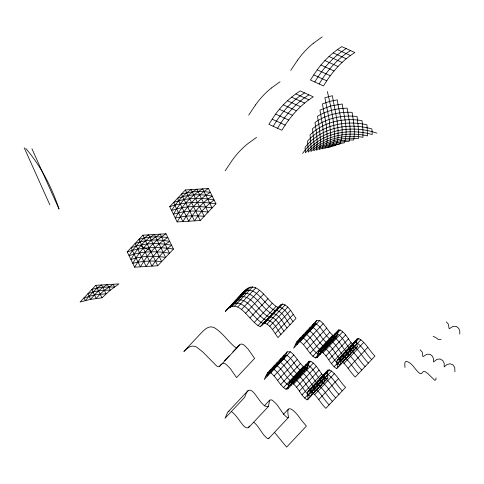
<?xml version="1.0" encoding="UTF-8"?>
<svg xmlns="http://www.w3.org/2000/svg" width="484" height="484" viewBox="0 0 484 484"><rect width="100%" height="100%" fill="white"/><g stroke="black" fill="none" stroke-linecap="round" stroke-linejoin="round"><path stroke-width="0.73" d="M309.094 361.239L307.485 367.901L305.634 368.191C299.094 364.289 296.529 356.206 290.321 351.795L287.224 351.838L283.939 358.523L264.222 379.516L267.501 372.831L270.598 372.789C276.812 377.199 279.371 385.282 285.911 389.184L287.762 388.894L289.378 382.233L309.094 361.239L310.788 361.288C317.976 365.353 320.033 374.459 326.815 378.869L327.886 378.064L327.051 371.742L327.856 370.103L329.477 369.897C336.495 373.769 339.95 381.9 345.582 387.357L325.859 408.351C320.226 402.894 316.772 394.762 309.76 390.89L308.139 391.096L307.328 392.736L308.163 399.058L307.098 399.863C300.31 395.452 298.259 386.347 291.072 382.281L289.378 382.233M338.479 329.955L336.864 336.616L335.019 336.912C328.473 333.004 325.913 324.921 319.706 320.511L316.603 320.553L313.323 327.238L293.606 348.232L296.886 341.553L299.983 341.51C306.197 345.915 308.756 353.998 315.296 357.906L317.147 357.609L318.762 350.948L338.479 329.955L340.173 330.003C347.361 334.075 349.412 343.174 356.2 347.585L357.265 346.786L356.43 340.458L357.24 338.824L358.862 338.612C365.874 342.484 369.328 350.616 374.961 356.079L355.244 377.072C349.611 371.609 346.157 363.478 339.145 359.606L337.517 359.818L336.713 361.451L337.548 367.779L336.483 368.578C329.695 364.168 327.638 355.068 320.456 350.997L318.762 350.948M436.011 377.871L435.909 379.644L434.85 380.382L427.517 373.279L425.091 371.633L423.367 371.506L421.594 373.485L420.064 373.612C414.921 370.157 412.628 362.734 406.215 361.306L405.168 362.111L404.757 363.599L404.975 367.501M459.739 334.081L459.8 331.328L458.771 328.412L456.358 326.428L453.218 326.307C447.894 329.12 449.557 330.487 448.42 324.232L446.321 321.89M454.93 371.736L454.724 367.519L452.988 364.882L450.09 363.774L447.022 364.5L444.197 366.92L444.197 363.387L442.818 360.562L440.131 358.995L436.991 359.322L433.525 361.99L433.591 359.231L432.557 356.315L430.143 354.336L427.003 354.209C421.685 357.023 423.349 358.396 422.211 352.134L420.112 349.793M249.242 425.981C248.691 430.028 243.936 426.918 242.805 424.837C239.114 420.445 236.234 415.26 231.654 411.696M253.628 422.145C259.351 426.458 261.487 433.924 267.144 438.238A2.523 0.95 43.2 0 0 268.596 438.625L268.959 437.905M268.85 438.371L288.567 417.377C284.846 400.595 296.22 412.241 300.455 418.956A159.762 60.131 43.2 0 0 306.384 426.101L286.661 447.095A159.762 60.131 43.2 0 1 280.738 439.95L274.404 432.291M267.507 376.02L270.792 369.334L273.89 369.292C280.097 373.702 282.656 381.779 289.202 385.688L291.053 385.391L292.663 378.736L294.357 378.778C301.544 382.85 303.595 391.949 310.383 396.36L311.448 395.561L310.619 389.233L311.424 387.599L313.045 387.394C320.057 391.266 323.518 399.397 329.15 404.854M270.792 372.517L274.077 365.831L277.175 365.789C283.382 370.2 285.947 378.282 292.487 382.191L294.339 381.894L295.948 375.233L297.648 375.281C304.829 379.353 306.886 388.452 313.668 392.863L314.739 392.064L313.904 385.736L314.709 384.102L316.33 383.891C323.348 387.763 326.803 395.894 332.435 401.357M274.083 369.02L277.362 362.334L280.46 362.292C286.673 366.703 289.232 374.785 295.772 378.688L297.624 378.397L299.239 371.736L300.933 371.785C308.114 375.85 310.171 384.955 316.959 389.366L318.024 388.561L317.189 382.239L317.994 380.599L319.621 380.394C326.633 384.266 330.088 392.397 335.721 397.854M277.368 365.523L280.647 358.838L283.745 358.795C289.958 363.206 292.517 371.282 299.058 375.191L300.909 374.894L302.524 368.239L304.218 368.282C311.4 372.353 313.457 381.452 320.245 385.863L321.309 385.064L320.475 378.736L321.285 377.103L322.907 376.897C329.919 380.769 333.373 388.9 339.006 394.357M280.653 362.02L283.939 355.335L287.036 355.292C293.243 359.703 295.803 367.786 302.349 371.694L304.194 371.397L305.809 364.736L307.503 364.785C314.691 368.856 316.742 377.956 323.53 382.366L324.595 381.567L323.76 375.239L324.57 373.606L326.192 373.394C333.204 377.266 336.658 385.397 342.297 390.86M296.892 344.735L300.171 338.05L303.268 338.007C309.482 342.418 312.041 350.501 318.581 354.403L320.432 354.113L322.048 347.451L323.742 347.5C330.923 351.572 332.98 360.671 339.768 365.081L340.833 364.277L339.998 357.954L340.809 356.315L342.43 356.109C349.442 359.981 352.896 368.112 358.529 373.569M300.177 341.238L303.462 334.553L306.56 334.511C312.767 338.921 315.326 346.998 321.872 350.906L323.717 350.61L325.333 343.955L327.027 343.997C334.214 348.069 336.265 357.168 343.053 361.578L344.118 360.78L343.283 354.457L344.094 352.818L345.715 352.612C352.727 356.484 356.182 364.615 361.82 370.072M303.462 337.735L306.747 331.056L309.845 331.014C316.052 335.418 318.617 343.501 325.157 347.409L327.009 347.113L328.618 340.452L330.318 340.5C337.499 344.572 339.556 353.671 346.338 358.081L347.409 357.283L346.574 350.954L347.379 349.321L349 349.109C356.018 352.981 359.473 361.112 365.105 366.576M306.753 334.238L310.032 327.553L313.13 327.511C319.343 331.921 321.902 340.004 328.442 343.906L330.294 343.616L331.909 336.955L333.603 337.003C340.784 341.075 342.841 350.174 349.623 354.584L350.694 353.78L349.859 347.458L350.664 345.818L352.291 345.612C359.303 349.484 362.758 357.615 368.391 363.073M310.038 330.741L313.317 324.056L316.415 324.014C322.628 328.424 325.188 336.501 331.728 340.409L333.579 340.113L335.194 333.458L336.888 333.5C344.07 337.572 346.127 346.671 352.915 351.081L353.979 350.283L353.145 343.955L353.955 342.321L355.577 342.115C362.589 345.987 366.043 354.119 371.676 359.576M134.637 267.18C142.58 253.955 152.829 242 166.012 233.772L173.453 249.06L157.76 265.758L134.637 267.18L127.195 251.892L142.889 235.188L166.012 233.772M177.138 221.926C185.082 208.707 195.336 196.752 208.513 188.524L215.955 203.806L200.267 220.51L177.138 221.926L169.696 206.644L185.39 189.94L208.513 188.524M248.673 115.162L255.498 104.961M290.793 70.313L297.624 60.119M225.169 170.792L231.999 160.597A64.977 40.378 -65.6 0 1 247.941 143.621L256.55 137.383M272.202 119.203L268.832 124.309L281.9 130.238C289.843 117.013 300.098 105.058 313.281 96.83L300.213 90.901C288.942 98.167 279.28 107.793 272.202 119.203L285.27 125.132M273.188 126.282C281.137 113.062 291.386 101.108 304.569 92.88M277.544 128.26C285.493 115.035 295.742 103.08 308.925 94.852M313.789 74.923L310.419 80.029L323.487 85.958C331.437 72.739 341.686 60.784 354.869 52.556L341.801 46.627C330.53 53.893 320.868 63.519 313.789 74.923L326.857 80.852M314.775 82.008C322.725 68.782 332.974 56.828 346.157 48.6M319.131 83.986C327.081 70.761 337.33 58.806 350.513 50.578M248.625 427.572L268.348 406.578C269.431 403.136 268.741 396.378 274.065 401.762C279.328 406.088 281.422 413.148 286.867 417.244A2.523 0.95 43.2 0 0 288.319 417.631L288.567 417.377M281.035 304.648L278.33 307.497C267.228 303.014 256.514 275.934 243.337 292.215L225.296 311.424C238.473 295.137 249.187 322.223 260.289 326.706L281.035 304.648L282.789 304.006C289.359 306.082 292.021 313.36 296.026 318.357L277.985 337.56C273.98 332.569 271.318 325.29 264.748 323.215L262.993 323.856M221.236 364.277L219.119 366.672L218.066 366.721L216.644 365.989L202.82 351.983L196.619 347.113A8.028 3.025 43.2 0 0 194.858 346.332C190.46 344.953 186.751 348.674 183.872 351.469L201.913 332.26C204.792 329.465 208.501 325.744 212.899 327.124A8.028 3.025 43.2 0 1 214.66 327.904C222.38 332.641 227.377 340.506 234.129 346.363C237.916 350.737 239.036 341.795 243.004 344.517A4.876 1.833 43.2 0 1 244.366 345.328L248.244 349.26L254.608 358.402L236.567 377.605L230.202 368.463L226.324 364.537A4.876 1.833 43.2 0 0 224.963 363.72L223.33 363.26L221.999 363.563M302.603 153.458C318.859 129.857 350.936 124.116 376.861 133.136M248.141 390.479L227.619 412.35L225.024 418.255L244.741 397.261C251.256 376.34 259.019 408.478 268.348 406.578M95.79 285.33L80.102 302.034L90.587 299.354L101.973 297.823L110.31 290.146L118.919 283.908L95.79 285.33L101.973 297.823M226.766 309.972L244.807 290.763M228.327 308.653L246.368 289.444M230.094 307.407L248.135 288.198M232.175 306.33L250.216 287.127M234.698 305.973L252.739 286.764M237.795 306.935L255.836 287.732M241.48 309.482L259.521 290.279M245.6 313.263L263.641 294.054M249.968 317.849L268.009 298.64M254.233 322.441L272.274 303.232M224.564 360.707L229.204 355.77M232.816 351.929L239.513 344.796M219.675 366.327L237.711 347.119M257.845 325.786L275.886 306.578M260.289 326.706L278.33 307.497M261.747 325.526L279.788 306.324M264.748 323.215L282.789 304.006M267.095 324.062L285.137 304.859M269.769 326.258L287.805 307.05M272.504 329.592L290.545 310.383M275.245 333.567L293.286 314.358M267.501 372.831L287.224 351.838M296.886 341.553L316.603 320.553M265.861 376.177L285.584 355.183M295.246 344.892L314.963 323.899M270.598 372.789L290.321 351.795M299.983 341.51L319.706 320.511M274.071 375.959L293.794 354.966M303.456 344.681L323.173 323.687M277.616 380.351L297.333 359.358M307.001 349.067L326.718 328.073M280.738 384.52L300.455 363.526M310.123 353.241L329.84 332.248M264.222 405.991L269.782 400.068M283.455 387.648L303.172 366.654M312.833 356.363L332.556 335.37M288.658 383.975L308.375 362.982M318.036 352.691L337.759 331.697M291.072 382.281L310.788 361.288M320.456 350.997L340.173 330.003M285.911 389.184L305.634 368.191M315.296 357.906L335.019 336.912M288.494 386.776L308.217 365.783M317.879 355.492L337.596 334.498M287.762 388.894L307.485 367.901M317.147 357.609L336.864 336.616M293.6 384.066L313.317 363.073M322.979 352.782L342.702 331.788M296.571 387.212L316.294 366.219M325.956 355.928L345.673 334.934M299.421 391.048L319.137 370.054M328.799 359.769L348.522 338.776M283.364 414.419L288.422 409.041M301.998 394.914L321.715 373.92M331.383 363.635L351.1 342.642M308.139 391.096L327.856 370.103M337.517 359.818L357.24 338.824M307.328 392.736L327.051 371.742M336.713 361.451L356.43 340.458M309.76 390.89L329.477 369.897M339.145 359.606L358.862 338.612M304.654 398.132L324.371 377.139M334.039 366.848L353.756 345.854M307.703 395.93L327.42 374.937M337.082 364.646L356.805 343.652M311.859 391.961L331.582 370.968M341.244 360.683L360.967 339.689M307.098 399.863L326.815 378.869M336.483 368.578L356.2 347.585M308.163 399.058L327.886 378.064M337.548 367.779L357.265 346.786M314.63 394.666L334.347 373.672M344.009 363.381L363.732 342.388M318.69 399.657L338.413 378.663M348.075 368.378L367.792 347.385M240.33 295.415C253.507 279.135 264.222 306.215 275.323 310.698L278.028 307.848L279.782 307.207C286.353 309.282 289.015 316.566 293.02 321.558M237.323 298.616C250.5 282.335 261.215 309.415 272.317 313.898L275.021 311.055L276.775 310.413C283.346 312.489 286.008 319.767 290.013 324.758M234.316 301.816C247.493 285.536 258.208 312.616 269.31 317.105L272.014 314.255L273.769 313.614C280.339 315.689 283.001 322.967 287.006 327.958M231.31 305.023C244.487 288.736 255.201 315.816 266.303 320.305L269.007 317.456L270.762 316.814C277.332 318.889 279.994 326.168 283.999 331.159M228.303 308.223C241.48 291.937 252.194 319.016 263.296 323.506L266 320.656L267.755 320.015C274.325 322.09 276.987 329.368 280.992 334.359M313.565 43.143L322.175 36.905M271.445 87.991L280.048 81.754M330.475 146.961C335.491 143.7 334.196 136.409 334.329 131.273C333.403 117.83 330.403 104.635 327.365 91.537M228.424 411.473L229.21 411.031M169.696 206.644C184.616 201.725 200.533 201.411 215.955 203.806M127.195 251.892C142.114 246.979 158.032 246.658 173.453 249.06M441.093 339.326L438.304 339.453L435.872 337.59L433.18 336.368M337.505 49.677L350.573 55.606M333.192 52.865L346.26 58.794M328.951 56.477L342.019 62.406M324.855 60.536L337.923 66.465M320.94 65.007L334.008 70.936M317.25 69.835L330.318 75.764M295.918 93.95L308.986 99.879M291.604 97.139L304.672 103.068M287.363 100.751L300.431 106.68M283.267 104.81L296.335 110.739M279.353 109.281L292.421 115.21M275.662 114.109L288.73 120.038M141.165 246.32L150.324 250.476M25.827 148.491C40.91 166.133 51.74 187.102 59.042 209.058L31.944 148.769M185.39 189.94L200.267 220.51M142.889 235.188L157.76 265.758M24.2 147.753L49.882 204.901M255.498 104.961A64.977 40.378 -65.6 0 1 271.439 87.991M297.624 60.119A64.977 40.378 -65.6 0 1 313.565 43.143M308.187 149.75L308.181 152.157C322.973 135.925 346.707 131.103 367.58 135.901L366.963 124.818C346.084 120.02 322.356 124.842 307.558 141.074L308.187 149.75L305.392 152.805L305.077 147.263C320.741 127.504 348.492 122.21 371.912 128.98L372.22 134.522C350.15 128.333 324.123 132.168 308.187 149.75M311.085 146.93L310.964 151.51C324.643 138.478 344.65 134.165 362.946 137.287L362.964 130.051L362.014 120.655C343.719 117.533 323.711 121.853 310.032 134.879L311.085 146.93M314.098 144.347L313.753 150.857C326.065 140.711 342.63 136.924 358.305 138.666L358.547 129.506L357.059 116.499C341.389 114.756 324.825 118.538 312.507 128.69L314.098 144.347M317.214 142.012L316.542 150.209C327.257 142.605 340.633 139.386 353.665 140.051C355.383 130.849 353.477 121.454 352.11 112.336C339.078 111.677 325.702 114.896 314.987 122.494L316.584 133.336L317.214 142.012M320.444 139.912L320.099 146.422L319.325 149.556C328.237 144.159 338.649 141.546 349.031 141.431C351.82 130.492 348.801 119.07 347.161 108.18C336.785 108.289 326.373 110.909 317.462 116.305L319.386 127.867L320.444 139.912M323.778 138.055L323.433 144.565L322.114 148.909L332.768 144.776L344.39 142.816C348.559 130.244 344.045 116.656 342.212 104.018L330.59 105.984L319.936 110.116L322.719 126.009L323.778 138.055M327.22 136.44C327.148 140.414 327.317 144.861 324.903 148.261L332.115 145.744L339.756 144.196C345.624 130.178 339.181 114.182 337.263 99.855L329.622 101.41L322.417 103.921L326.162 124.388L327.22 136.44M330.772 135.06C330.626 139.277 331.02 144.444 327.692 147.608L335.116 145.575L335.878 144.849L337.517 141.225L338.074 137.607L338.092 130.377L337.142 120.982L332.314 95.699L324.891 97.732L329.18 119.403L330.772 135.06M134.08 254.136L130.916 259.533C142.012 255.77 154.112 255.582 165.607 257.409L154.45 234.48C146.065 239.084 139.525 246.386 134.08 254.136L129.059 255.715C134.08 247.572 140.662 240.137 148.667 234.837L161.686 261.584C152.079 260.586 142.151 260.937 132.773 263.356C139.332 251.589 148.406 240.838 160.234 234.123L169.527 253.235C157.814 251.232 145.636 251.117 134.08 254.136L131.122 247.717C143.99 242.877 158.201 242.702 171.59 245.237C163.828 250.839 157.306 258.19 151.982 266.115L138.962 239.362C148.261 236.573 158.292 236.228 167.875 237.596C156.181 244.505 147.184 255.189 140.414 266.823L134.08 254.136M176.581 208.882L173.417 214.285C184.519 210.516 196.613 210.334 208.108 212.161L196.952 189.232C188.566 193.836 182.026 201.138 176.581 208.882L171.56 210.461C176.587 202.324 183.164 194.889 191.168 189.583L204.188 216.336C194.58 215.338 184.652 215.689 175.275 218.109C181.839 206.341 190.908 195.59 202.736 188.875L212.034 207.981C200.316 205.978 188.143 205.869 176.581 208.882L173.623 202.469C186.491 197.629 200.703 197.448 214.097 199.989C206.329 205.591 199.807 212.936 194.483 220.867L181.464 194.114C190.763 191.325 200.793 190.98 210.377 192.342C198.682 199.257 189.686 209.941 182.922 221.575L176.581 208.882M149.526 261.142L146.198 266.472L135.042 243.543C146.047 239.398 158.28 239.211 169.733 241.413C161.553 246.283 155.104 253.531 149.526 261.142M192.027 215.894L188.699 221.218L177.543 198.289C188.548 194.144 200.781 193.957 212.234 196.165C204.054 201.029 197.605 208.283 192.027 215.894M89.074 296.166L85.287 300.661L84.022 297.854L94.471 294.919L106.069 293.764L101.573 284.973L97.145 288.034L89.074 296.166L90.587 299.354C95.384 293.637 100.714 288.18 107.357 284.616L110.31 290.146C102.741 290.182 95.033 290.823 87.943 293.679L89.074 296.166M100.164 294.121L96.159 298.386L91.869 289.505C99.172 287.03 106.994 287.036 114.623 286.964L113.135 284.265L104.356 290.303L100.164 294.121"/></g></svg>
